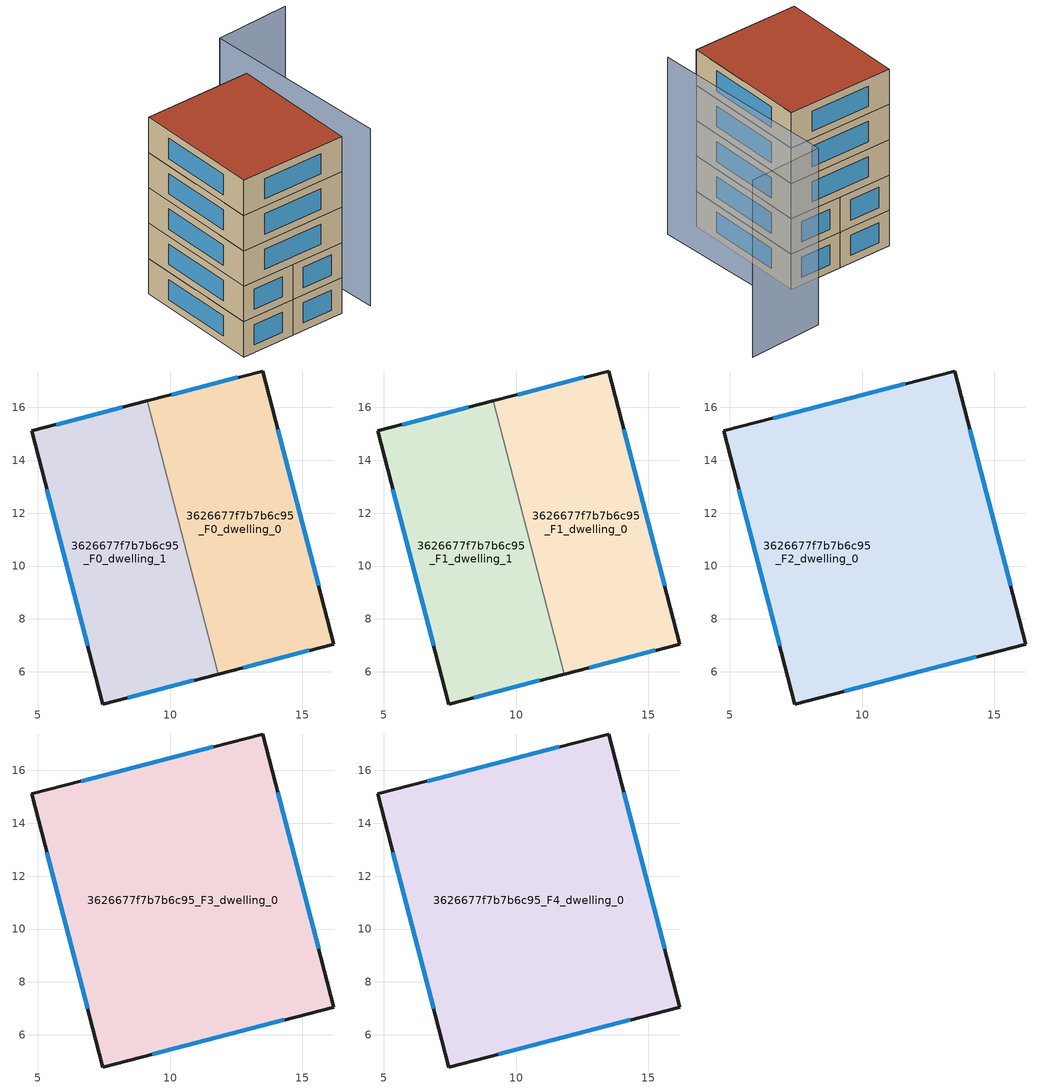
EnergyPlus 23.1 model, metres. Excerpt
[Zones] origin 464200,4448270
3626677f7b7b6c95_F0_dwelling_0
 floor ground (EU_floor_Construction): 13.49,17.37 16.19,7.05 11.82,5.92 9.13,16.24 z0
 wall outside (EU_wall_Construction): 11.82,5.92 16.19,7.05 13.49,17.37 9.13,16.24 z0:3
 wall to 3626677f7b7b6c95_F0_dwelling_1 (EU_wall_Construction): 9.13,16.24 11.82,5.92 z0:3
 window (EU_Window_Construction): 12.56,17.13 10.07,16.48 / 15.61,9.26 14.07,15.16 / 12.76,6.16 15.25,6.81 z0.64:2.36
3626677f7b7b6c95_F0_dwelling_1
 floor ground (EU_floor_Construction): 9.13,16.24 11.82,5.92 7.46,4.78 4.77,15.11 z0
 wall outside (EU_wall_Construction): 9.13,16.24 4.77,15.11 7.46,4.78 11.82,5.92 z0:3
 window (EU_Window_Construction): 8.39,5.02 10.89,5.67 / 5.34,12.89 6.88,6.99 / 8.2,16 5.7,15.35 z0.64:2.36
3626677f7b7b6c95_F1_dwelling_0
 floor to 3626677f7b7b6c95_F0_dwelling_0 (EU_floor_Construction): 13.49,17.37 16.19,7.05 11.82,5.92 9.13,16.24 z3
 wall outside (EU_wall_Construction): 11.82,5.92 16.19,7.05 13.49,17.37 9.13,16.24 z3:6
 wall to 3626677f7b7b6c95_F1_dwelling_1 (EU_wall_Construction): 9.13,16.24 11.82,5.92 z3:6
 window (EU_Window_Construction): 12.56,17.13 10.07,16.48 / 15.61,9.26 14.07,15.16 / 12.76,6.16 15.25,6.81 z3.64:5.36
3626677f7b7b6c95_F1_dwelling_1
 floor to 3626677f7b7b6c95_F0_dwelling_1 (EU_floor_Construction): 9.13,16.24 11.82,5.92 7.46,4.78 4.77,15.11 z3
 wall outside (EU_wall_Construction): 9.13,16.24 4.77,15.11 7.46,4.78 11.82,5.92 z3:6
 window (EU_Window_Construction): 8.39,5.02 10.89,5.67 / 5.34,12.89 6.88,6.99 / 8.2,16 5.7,15.35 z3.64:5.36
3626677f7b7b6c95_F2_dwelling_0
 floor to 3626677f7b7b6c95_F1_dwelling_0 (EU_floor_Construction): 13.49,17.37 16.19,7.05 11.82,5.92 9.13,16.24 z6
 floor to 3626677f7b7b6c95_F1_dwelling_1 (EU_floor_Construction): 9.13,16.24 11.82,5.92 7.46,4.78 4.77,15.11 z6
 wall outside (EU_wall_Construction): 13.49,17.37 4.77,15.11 7.46,4.78 16.19,7.05 13.49,17.37 z6:9
 window (EU_Window_Construction): 11.63,16.89 6.64,15.59 / 15.61,9.26 14.07,15.16 / 9.33,5.27 14.32,6.56 / 5.34,12.89 6.88,6.99 z6.64:8.36
3626677f7b7b6c95_F3_dwelling_0
 floor to 3626677f7b7b6c95_F2_dwelling_0 (EU_floor_Construction): 13.49,17.37 16.19,7.05 7.46,4.78 4.77,15.11 z9
 wall outside (EU_wall_Construction): 13.49,17.37 4.77,15.11 7.46,4.78 16.19,7.05 13.49,17.37 z9:12
 window (EU_Window_Construction): 11.63,16.89 6.64,15.59 / 15.61,9.26 14.07,15.16 / 9.33,5.27 14.32,6.56 / 5.34,12.89 6.88,6.99 z9.64:11.36
3626677f7b7b6c95_F4_dwelling_0
 floor to 3626677f7b7b6c95_F3_dwelling_0 (EU_floor_Construction): 13.49,17.37 16.19,7.05 7.46,4.78 4.77,15.11 z12
 wall outside (EU_wall_Construction): 13.49,17.37 4.77,15.11 7.46,4.78 16.19,7.05 13.49,17.37 z12:15
 window (EU_Window_Construction): 11.63,16.89 6.64,15.59 / 15.61,9.26 14.07,15.16 / 9.33,5.27 14.32,6.56 / 5.34,12.89 6.88,6.99 z12.64:14.36
 roof outside (EU_roof_Construction): 16.19,7.05 13.49,17.37 4.77,15.11 7.46,4.78 z15
shading: 18.47,7.1 13.71,22.36 / 13.71,22.36 19.67,24.22 z0:15
[Building]
EU S2 Campaign: North Axis=0; Terrain=City; Solar Distribution=FullExterior
[Site:Location]
Yerevan-Zvartnots.Intl.AP: Latitude=40.15; Longitude=44.383; Time Zone=4; Elevation=854
[SizingPeriod:WeatherFileDays]
AnnualSizingPeriod: Begin Month=1; Begin Day of Month=1; End Month=12; End Day of Month=31; Day of Week for Start Day=Monday; Use Weather File Daylight Saving Period=No; Use Weather File Rain and Snow Indicators=No
[MATERIAL]
EU_InternalMass_Material: Roughness=MediumRough; Thickness=0.1; Conductivity=1; Density=1800; Specific Heat=900; Thermal Absorptance=0.9; Solar Absorptance=0.7; Visible Absorptance=0.7
[MATERIAL:NOMASS] Roughness=MediumRough; Thermal Absorptance=0.9; Solar Absorptance=0.7; Visible Absorptance=0.7
Name | Thermal Resistance
EU_wall_NoMass | 1.05043
EU_roof_NoMass | 1.45357
EU_floor_NoMass | 0.478065
[WINDOWMATERIAL:SIMPLEGLAZINGSYSTEM]
EU_Window_SimpleGlazing: UFactor=2.5566; Solar Heat Gain Coefficient=0.75; Visible Transmittance=0.75
[CONSTRUCTION]
EU_wall_Construction: EU_wall_NoMass
EU_roof_Construction: EU_roof_NoMass
EU_floor_Construction: EU_floor_NoMass
EU_Window_Construction: EU_Window_SimpleGlazing
EU_InternalMass_Construction: EU_InternalMass_Material
[ZONE] Type=1; Multiplier=1; Ceiling Height=autocalculate; Floor Area=autocalculate; Part of Total Floor Area=Yes
Name | Volume
3626677f7b7b6c95_F0_dwelling_0; 3626677f7b7b6c95_F1_dwelling_0; 3626677f7b7b6c95_F0_dwelling_1; 3626677f7b7b6c95_F1_dwelling_1 | 144.32
3626677f7b7b6c95_F2_dwelling_0; 3626677f7b7b6c95_F3_dwelling_0; 3626677f7b7b6c95_F4_dwelling_0 | 288.64
[INTERNALMASS] Construction=EU_InternalMass_Construction
Name | Zone or ZoneList | Surface Area
3626677f7b7b6c95_F0_dwelling_0_EU_InternalMass | 3626677f7b7b6c95_F0_dwelling_0 | 48.1067
3626677f7b7b6c95_F0_dwelling_1_EU_InternalMass | 3626677f7b7b6c95_F0_dwelling_1 | 48.1067
3626677f7b7b6c95_F1_dwelling_0_EU_InternalMass | 3626677f7b7b6c95_F1_dwelling_0 | 48.1067
3626677f7b7b6c95_F1_dwelling_1_EU_InternalMass | 3626677f7b7b6c95_F1_dwelling_1 | 48.1067
3626677f7b7b6c95_F2_dwelling_0_EU_InternalMass | 3626677f7b7b6c95_F2_dwelling_0 | 96.2133
3626677f7b7b6c95_F3_dwelling_0_EU_InternalMass | 3626677f7b7b6c95_F3_dwelling_0 | 96.2133
3626677f7b7b6c95_F4_dwelling_0_EU_InternalMass | 3626677f7b7b6c95_F4_dwelling_0 | 96.2133
[OTHEREQUIPMENT] Fuel Type=Electricity; Design Level Calculation Method=Watts/Area; Power per Zone Floor Area=1; Fraction Latent=0; Fraction Radiant=0; Fraction Lost=0; Carbon Dioxide Generation Rate=0; EndUse Subcategory=EU_Step8_InternalGains
Name | Zone or ZoneList or Space or SpaceList | Schedule
EU_Step8_InternalGain_3626677f7b7b6c95_F0_dwelling_0_f000 | 3626677f7b7b6c95_F0_dwelling_0 | EU_Step8_GainSchedule_3626677f7b7b6c95_F0_dwelling_0_f000
EU_Step8_InternalGain_3626677f7b7b6c95_F0_dwelling_1_f000 | 3626677f7b7b6c95_F0_dwelling_1 | EU_Step8_GainSchedule_3626677f7b7b6c95_F0_dwelling_1_f000
EU_Step8_InternalGain_3626677f7b7b6c95_F1_dwelling_0_f000 | 3626677f7b7b6c95_F1_dwelling_0 | EU_Step8_GainSchedule_3626677f7b7b6c95_F1_dwelling_0_f000
EU_Step8_InternalGain_3626677f7b7b6c95_F1_dwelling_1_f000 | 3626677f7b7b6c95_F1_dwelling_1 | EU_Step8_GainSchedule_3626677f7b7b6c95_F1_dwelling_1_f000
EU_Step8_InternalGain_3626677f7b7b6c95_F2_dwelling_0_f000 | 3626677f7b7b6c95_F2_dwelling_0 | EU_Step8_GainSchedule_3626677f7b7b6c95_F2_dwelling_0_f000
EU_Step8_InternalGain_3626677f7b7b6c95_F3_dwelling_0_f000 | 3626677f7b7b6c95_F3_dwelling_0 | EU_Step8_GainSchedule_3626677f7b7b6c95_F3_dwelling_0_f000
EU_Step8_InternalGain_3626677f7b7b6c95_F4_dwelling_0_f000 | 3626677f7b7b6c95_F4_dwelling_0 | EU_Step8_GainSchedule_3626677f7b7b6c95_F4_dwelling_0_f000
[ZONEVENTILATION:DESIGNFLOWRATE] Schedule=EU_AlwaysOn; Design Flow Rate Calculation Method=AirChanges/Hour; Air Changes per Hour=0.557805; Ventilation Type=Natural; Fan Pressure Rise=0; Fan Total Efficiency=1; Constant Term Coefficient=1; Temperature Term Coefficient=0; Velocity Term Coefficient=0; Velocity Squared Term Coefficient=0; Minimum Indoor Temperature=-100; Maximum Indoor Temperature=100; Delta Temperature=-100; Minimum Outdoor Temperature=-100; Maximum Outdoor Temperature=100; Maximum Wind Speed=40
Name | Zone or ZoneList or Space or SpaceList
EU_ConstantAir_3626677f7b7b6c95_F0_dwelling_0 | 3626677f7b7b6c95_F0_dwelling_0
EU_ConstantAir_3626677f7b7b6c95_F0_dwelling_1 | 3626677f7b7b6c95_F0_dwelling_1
EU_ConstantAir_3626677f7b7b6c95_F1_dwelling_0 | 3626677f7b7b6c95_F1_dwelling_0
EU_ConstantAir_3626677f7b7b6c95_F1_dwelling_1 | 3626677f7b7b6c95_F1_dwelling_1
EU_ConstantAir_3626677f7b7b6c95_F2_dwelling_0 | 3626677f7b7b6c95_F2_dwelling_0
EU_ConstantAir_3626677f7b7b6c95_F3_dwelling_0 | 3626677f7b7b6c95_F3_dwelling_0
EU_ConstantAir_3626677f7b7b6c95_F4_dwelling_0 | 3626677f7b7b6c95_F4_dwelling_0
[HVACTEMPLATE:THERMOSTAT] Constant Heating Setpoint=20; Constant Cooling Setpoint=50
EU_HeatOnly_3626677f7b7b6c95_F0_dwelling_0; EU_HeatOnly_3626677f7b7b6c95_F0_dwelling_1; EU_HeatOnly_3626677f7b7b6c95_F1_dwelling_0; EU_HeatOnly_3626677f7b7b6c95_F1_dwelling_1; EU_HeatOnly_3626677f7b7b6c95_F2_dwelling_0; EU_HeatOnly_3626677f7b7b6c95_F3_dwelling_0; EU_HeatOnly_3626677f7b7b6c95_F4_dwelling_0
[HVACTEMPLATE:ZONE:IDEALLOADSAIRSYSTEM] System Availability Schedule=EU_AlwaysOn; Maximum Heating Supply Air Temperature=50; Minimum Cooling Supply Air Temperature=13; Maximum Heating Supply Air Humidity Ratio=0.0156; Minimum Cooling Supply Air Humidity Ratio=0.0077; Heating Limit=NoLimit; Cooling Limit=NoLimit; Heating Availability Schedule=EU_AlwaysOn; Cooling Availability Schedule=EU_CoolingOff; Dehumidification Control Type=ConstantSensibleHeatRatio; Cooling Sensible Heat Ratio=0.7; Dehumidification Setpoint=60; Humidification Control Type=None; Humidification Setpoint=30; Outdoor Air Method=None; Outdoor Air Flow Rate per Person=0.00944; Outdoor Air Flow Rate per Zone Floor Area=0; Outdoor Air Flow Rate per Zone=0; Demand Controlled Ventilation Type=None; Outdoor Air Economizer Type=NoEconomizer; Heat Recovery Type=None; Sensible Heat Recovery Effectiveness=0.7; Latent Heat Recovery Effectiveness=0.65
Name | Template Thermostat
3626677f7b7b6c95_F0_dwelling_0 | EU_HeatOnly_3626677f7b7b6c95_F0_dwelling_0
3626677f7b7b6c95_F0_dwelling_1 | EU_HeatOnly_3626677f7b7b6c95_F0_dwelling_1
3626677f7b7b6c95_F1_dwelling_0 | EU_HeatOnly_3626677f7b7b6c95_F1_dwelling_0
3626677f7b7b6c95_F1_dwelling_1 | EU_HeatOnly_3626677f7b7b6c95_F1_dwelling_1
3626677f7b7b6c95_F2_dwelling_0 | EU_HeatOnly_3626677f7b7b6c95_F2_dwelling_0
3626677f7b7b6c95_F3_dwelling_0 | EU_HeatOnly_3626677f7b7b6c95_F3_dwelling_0
3626677f7b7b6c95_F4_dwelling_0 | EU_HeatOnly_3626677f7b7b6c95_F4_dwelling_0
[SIZING:ZONE] Zone Cooling Design Supply Air Temperature Input Method=SupplyAirTemperature; Zone Cooling Design Supply Air Temperature=13; Zone Heating Design Supply Air Temperature Input Method=SupplyAirTemperature; Zone Heating Design Supply Air Temperature=50; Zone Cooling Design Supply Air Humidity Ratio=0.008; Zone Heating Design Supply Air Humidity Ratio=0.008; Cooling Design Air Flow Method=DesignDay; Cooling Design Air Flow Rate=0; Cooling Minimum Air Flow per Zone Floor Area=0.000762; Cooling Minimum Air Flow=0; Cooling Minimum Air Flow Fraction=0.2; Heating Design Air Flow Method=DesignDay; Heating Design Air Flow Rate=0; Heating Maximum Air Flow per Zone Floor Area=0.002032; Heating Maximum Air Flow=0.141576; Heating Maximum Air Flow Fraction=0.3; Account for Dedicated Outdoor Air System=No; Dedicated Outdoor Air System Control Strategy=NeutralSupplyAir; Dedicated Outdoor Air Low Setpoint Temperature for Design=autosize; Dedicated Outdoor Air High Setpoint Temperature for Design=autosize; Zone Load Sizing Method=Sensible Load Only No Latent Load; Zone Latent Cooling Design Supply Air Humidity Ratio Input Method=HumidityRatioDifference; Zone Cooling Design Supply Air Humidity Ratio Difference=0.005; Zone Latent Heating Design Supply Air Humidity Ratio Input Method=HumidityRatioDifference; Zone Humidification Design Supply Air Humidity Ratio Difference=0.005
3626677f7b7b6c95_F0_dwelling_0; 3626677f7b7b6c95_F0_dwelling_1; 3626677f7b7b6c95_F1_dwelling_0; 3626677f7b7b6c95_F1_dwelling_1; 3626677f7b7b6c95_F2_dwelling_0; 3626677f7b7b6c95_F3_dwelling_0; 3626677f7b7b6c95_F4_dwelling_0
[SCHEDULE:CONSTANT]
Name | Hourly Value
EU_AlwaysOn | 1
EU_CoolingOff | 0
[SCHEDULE:FILE] Column Number=1; Rows to Skip at Top=0; Number of Hours of Data=8760; Column Separator=Comma; Interpolate to Timestep=No; Minutes per Item=60; Adjust Schedule for Daylight Savings=Yes
Name | File
EU_Step8_GainSchedule_3626677f7b7b6c95_F0_dwelling_0_f000 | ../../schedules/3626677f7b7b6c95/3626677f7b7b6c95_F0_dwelling_0_f000_gain.csv
EU_Step8_GainSchedule_3626677f7b7b6c95_F0_dwelling_1_f000 | ../../schedules/3626677f7b7b6c95/3626677f7b7b6c95_F0_dwelling_1_f000_gain.csv
EU_Step8_GainSchedule_3626677f7b7b6c95_F1_dwelling_0_f000 | ../../schedules/3626677f7b7b6c95/3626677f7b7b6c95_F1_dwelling_0_f000_gain.csv
EU_Step8_GainSchedule_3626677f7b7b6c95_F1_dwelling_1_f000 | ../../schedules/3626677f7b7b6c95/3626677f7b7b6c95_F1_dwelling_1_f000_gain.csv
EU_Step8_GainSchedule_3626677f7b7b6c95_F2_dwelling_0_f000 | ../../schedules/3626677f7b7b6c95/3626677f7b7b6c95_F2_dwelling_0_f000_gain.csv
EU_Step8_GainSchedule_3626677f7b7b6c95_F3_dwelling_0_f000 | ../../schedules/3626677f7b7b6c95/3626677f7b7b6c95_F3_dwelling_0_f000_gain.csv
EU_Step8_GainSchedule_3626677f7b7b6c95_F4_dwelling_0_f000 | ../../schedules/3626677f7b7b6c95/3626677f7b7b6c95_F4_dwelling_0_f000_gain.csv
